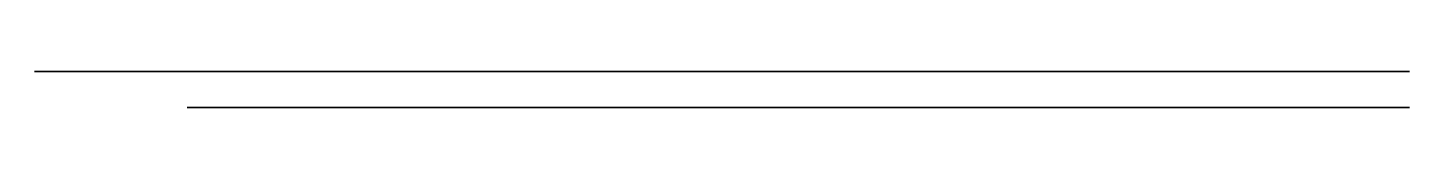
# Model space of a CAD drawing. Header units: centimetres. Extents: x -2.7 to 8.9, y 0 to 0.3.
import ezdxf

# ---------------------------------------------------------------- set-up
doc = ezdxf.new("R2010")
doc.units = ezdxf.units.CM
doc.header["$MEASUREMENT"] = 0
for name, color, linetype in [('3L_bag_holder v7_Sketch1', 7, 'Continuous'), ('3L_bag_holder v7_Sketch2', 7, 'Continuous'), ('3L_bag_holder v7_Sketch3', 7, 'Continuous'), ('3L_bag_holder v7_Sketch4', 7, 'Continuous'), ('3L_bag_holder v7_Sketch5', 7, 'Continuous'), ('3L_bag_holder v7_Sketch8', 7, 'Continuous'), ('3L_bag_holder v7_Sketch9', 7, 'Continuous')]:
    doc.layers.add(name, color=color, linetype=linetype)

msp = doc.modelspace()

# ---------------------------------------------------------------- linework, layer by layer
at = {"layer": '3L_bag_holder v7_Sketch1'}
for p, q in [((4.95, 0, 1.575), (-1.35, 0, 1.575)), ((0, 0), (-1.35, 0)), ((8.85, 0, 7.887), (-1.35, 0, 7.887)), ((-1.35, 0, 2.787), (4.95, 0, 2.787)), ((-1.35, 0, -2.312), (8.85, 0, -2.312)), ((-1.35, 0), (-1.35, 0, -2.312)), ((4.95, 0, 4), (-1.35, 0, 4)), ((0, 0, 5.575), (-1.35, 0, 5.575)), ((-1.35, 0, -2.312), (0, 0, -2.312)), ((-1.35, 0, 7.887), (0, 0, 7.887)), ((-1.35, 0, 4), (-1.35, 0, 2.787)), ((-1.35, 0, 1.575), (-1.35, 0, 2.787)), ((-1.35, 0, 7.887), (-1.35, 0, -2.312)), ((-1.35, 0, 5.575), (-1.35, 0, 7.887)), ((-1.35, 0, 2.787), (4.95, 0, 2.787)), ((0, 0, 5.575), (7.42, 0, 5.575)), ((0, 0, -2.312), (0, 0)), ((0, 0, 0.085), (0, 0, 5.575)), ((0, 0, 7.887), (0, 0, 5.575)), ((7.42, 0, 0.085), (0, 0, 0.085)), ((4.95, 0, 2.787), (4.95, 0, 4)), ((4.95, 0, 2.787), (4.95, 0, 1.575)), ((7.42, 0, 5.575), (7.42, 0, 0.085)), ((8.85, 0, -2.312), (8.85, 0, 7.887))]:
    msp.add_line(p, q, dxfattribs=at)
at = {"layer": '3L_bag_holder v7_Sketch1', "extrusion": (0, 1, 0)}
for centre in [(0, 0), (0, 5.575), (-7.42, 0.085), (-7.42, 5.575)]:
    msp.add_circle(centre, 0.175, dxfattribs=at)
at = {"layer": '3L_bag_holder v7_Sketch1'}
msp.add_point((0, 0), dxfattribs=at)
at = {"layer": '3L_bag_holder v7_Sketch2'}
for p, q in [((-1.35, 0.3, -1.812), (-1.35, 0.3, 7.387)), ((-1.35, 0.3, 4.375), (4.97, 0.3, 4.375)), ((4.97, 0.3, 1.825), (-1.35, 0.3, 1.825)), ((-1.35, 0.3, 3.1), (4.97, 0.3, 3.1)), ((8.35, 0.3, -2.312), (-0.85, 0.3, -2.312)), ((-0.85, 0.3, 7.887), (8.35, 0.3, 7.887)), ((7.42, 0.3, 0.085), (7.42, 0.3, 5.575)), ((7.42, 0.3, 5.575), (7.42, 0.3, 2.83)), ((8.85, 0.3, 7.387), (8.85, 0.3, -1.812))]:
    msp.add_line(p, q, dxfattribs=at)
at = {"layer": '3L_bag_holder v7_Sketch2', "extrusion": (0, 1, 0)}
for centre in [(0, 5.575, 0.3), (0, 0, 0.3), (-7.42, 5.575, 0.3), (-7.42, 0.085, 0.3)]:
    msp.add_circle(centre, 0.175, dxfattribs=at)
for centre, radius, start, end in [((1.35, 3.1, 0.3), 1.275, 270, 90), ((0.85, -1.812, 0.3), 0.5, 270, 360), ((0.85, 7.387, 0.3), 0.5, 0, 90), ((-4.97, 3.1, 0.3), 1.275, 90, 270), ((-8.35, 7.387, 0.3), 0.5, 90, 180), ((-8.35, -1.812, 0.3), 0.5, 180, 270)]:
    msp.add_arc(centre, radius, start, end, dxfattribs=at)
at = {"layer": '3L_bag_holder v7_Sketch2'}
msp.add_point((0, 0.3), dxfattribs=at)
at = {"layer": '3L_bag_holder v7_Sketch3'}
for p, q in [((-1.35, 0.3, 4.375), (-1.35, 0.3, 7.387)), ((-1.35, 0.3, -1.812), (-1.35, 0.3, 1.825)), ((-1.35, 0.3, 1.825), (4.97, 0.3, 1.825)), ((4.97, 0.3, 4.375), (-1.35, 0.3, 4.375)), ((-0.85, 0.3, 7.887), (8.35, 0.3, 7.887)), ((8.35, 0.3, -2.312), (-0.85, 0.3, -2.312)), ((8.85, 0.3, 7.387), (8.85, 0.3, -1.812))]:
    msp.add_line(p, q, dxfattribs=at)
at = {"layer": '3L_bag_holder v7_Sketch3', "extrusion": (0, 1, 0)}
for centre, radius in [((0, 0, 0.3), 0.175), ((0, 5.575, 0.3), 0.175), ((-4.97, 3.1, 0.3), 1.275), ((-7.42, 5.575, 0.3), 0.175), ((-7.42, 0.085, 0.3), 0.175)]:
    msp.add_circle(centre, radius, dxfattribs=at)
for centre, radius, start, end in [((0.85, 7.387, 0.3), 0.5, 0, 90), ((0.85, -1.812, 0.3), 0.5, 270, 360), ((-4.493, 4.475, 0.3), 0.18, 213.6901, 326.3099), ((-4.97, 3.1, 0.3), 1.275, 90, 270), ((-8.35, -1.812, 0.3), 0.5, 180, 270), ((-8.35, 7.387, 0.3), 0.5, 90, 180)]:
    msp.add_arc(centre, radius, start, end, dxfattribs=at)
at = {"layer": '3L_bag_holder v7_Sketch3'}
msp.add_point((0, 0.3), dxfattribs=at)
at = {"layer": '3L_bag_holder v7_Sketch4'}
for p, q in [((-1.35, 0, 7.887), (8.85, 0, 7.887)), ((8.85, 0, -2.312), (-1.35, 0, -2.312)), ((4.343, 0, 1.825), (-1.35, 0, 1.825)), ((-1.35, 0, 7.387), (-1.35, 0, 4.375)), ((-1.35, 0, 4.375), (4.343, 0, 4.375)), ((-1.35, 0, 1.825), (-1.35, 0, -1.812)), ((-1.35, 0, -2.312), (-1.35, 0, 7.887)), ((8.35, 0, 7.887), (-0.85, 0, 7.887)), ((-0.85, 0, -2.312), (8.35, 0, -2.312)), ((-0.6, 0, -0.515), (-0.6, 0, 6.175)), ((8.02, 0, -0.515), (-0.6, 0, -0.515)), ((-0.6, 0, 6.175), (8.02, 0, 6.175)), ((4.643, 0, 4.375), (4.97, 0, 4.375)), ((4.97, 0, 1.825), (4.643, 0, 1.825)), ((8.02, 0, 6.175), (8.02, 0, -0.515)), ((8.85, 0, -1.812), (8.85, 0, 7.387)), ((8.85, 0, 7.887), (8.85, 0, -2.312))]:
    msp.add_line(p, q, dxfattribs=at)
at = {"layer": '3L_bag_holder v7_Sketch4', "extrusion": (0, -1, 0)}
for centre in [(0, 0), (0, 5.575), (7.42, 5.575), (7.42, 0.085)]:
    msp.add_circle(centre, 0.175, dxfattribs=at)
for centre, radius, start, end in [((-0.85, 7.387), 0.5, 90, 180), ((-0.85, -1.812), 0.5, 180, 270), ((4.493, 4.475), 0.18, 213.6901, 326.3099), ((4.493, 1.725), 0.18, 33.6901, 146.3099), ((4.97, 3.1), 1.275, 270, 90), ((8.35, 7.387), 0.5, 0, 90), ((8.35, -1.812), 0.5, 270, 360)]:
    msp.add_arc(centre, radius, start, end, dxfattribs=at)
at = {"layer": '3L_bag_holder v7_Sketch4'}
msp.add_point((0, 0), dxfattribs=at)
at = {"layer": '3L_bag_holder v7_Sketch5'}
for p, q in [((-0.6, 0.3, 4.975), (-0.6, 0.3, 5.575)), ((-0.6, 0.3, 0.725), (3.343, 0.3, 0.725)), ((-0.6, 0.3, 0.085), (-0.6, 0.3, 0.725)), ((0, 0.3, 6.175), (7.42, 0.3, 6.175)), ((7.42, 0.3, -0.515), (0, 0.3, -0.515)), ((4.343, 0.3, 4.375), (0, 0.3, 4.375)), ((3.343, 0.3, 0.725), (4.343, 0.3, 1.825)), ((4.97, 0.3, 4.375), (4.643, 0.3, 4.375)), ((4.643, 0.3, 1.825), (4.97, 0.3, 1.825)), ((8.02, 0.3, 5.575), (8.02, 0.3, 0.085))]:
    msp.add_line(p, q, dxfattribs=at)
at = {"layer": '3L_bag_holder v7_Sketch5', "extrusion": (0, 1, 0)}
for centre, radius in [((0, 5.575, 0.3), 0.175), ((0, 0, 0.3), 0.175), ((-3.71, 6.175, 0.3), 0.4), ((-7.42, 0.085, 0.3), 0.175), ((-7.42, 5.575, 0.3), 0.175)]:
    msp.add_circle(centre, radius, dxfattribs=at)
for centre, radius, start, end in [((0, 5.575, 0.3), 0.6, 0, 90), ((0, 0.085, 0.3), 0.6, 270, 0), ((0, 4.975, 0.3), 0.6, 270, 360), ((-4.493, 1.725, 0.3), 0.18, 33.6901, 146.3099), ((-4.493, 4.475, 0.3), 0.18, 213.6901, 326.3099), ((-4.97, 3.1, 0.3), 1.275, 90, 270), ((-7.42, 0.085, 0.3), 0.6, 180, 270), ((-7.42, 5.575, 0.3), 0.6, 90, 180)]:
    msp.add_arc(centre, radius, start, end, dxfattribs=at)
at = {"layer": '3L_bag_holder v7_Sketch5'}
msp.add_point((0, 0.3), dxfattribs=at)
at = {"layer": '3L_bag_holder v7_Sketch8'}
for p, q in [((-0.6, 0.3, 4.375), (-0.6, 0.3, 6.175)), ((8.02, 0.3, -0.515), (-0.6, 0.3, -0.515)), ((-0.6, 0.3, 6.175), (8.02, 0.3, 6.175)), ((-0.6, 0.3, 1.825), (4.343, 0.3, 1.825)), ((-0.6, 0.3, -0.515), (-0.6, 0.3, 1.825)), ((4.343, 0.3, 4.375), (-0.6, 0.3, 4.375)), ((-0.6, 0.3, 0.725), (3.343, 0.3, 0.725)), ((4.343, 0.3, 1.825), (-0.6, 0.3, 1.825)), ((-0.6, 0.3, 0.725), (-0.6, 0.3, 1.825)), ((3.343, 0.3, 0.725), (4.343, 0.3, 1.825)), ((4.643, 0.3, 1.825), (4.97, 0.3, 1.825)), ((4.97, 0.3, 4.375), (4.643, 0.3, 4.375)), ((8.02, 0.3, 6.175), (8.02, 0.3, -0.515))]:
    msp.add_line(p, q, dxfattribs=at)
at = {"layer": '3L_bag_holder v7_Sketch8', "extrusion": (0, 1, 0)}
for centre in [(0, 0, 0.3), (0, 5.575, 0.3), (-7.42, 0.085, 0.3), (-7.42, 5.575, 0.3)]:
    msp.add_circle(centre, 0.175, dxfattribs=at)
for centre, radius, start, end in [((-4.493, 4.475, 0.3), 0.18, 213.6901, 326.3099), ((-4.493, 1.725, 0.3), 0.18, 33.6901, 146.3099), ((-4.97, 3.1, 0.3), 1.275, 90, 270)]:
    msp.add_arc(centre, radius, start, end, dxfattribs=at)
at = {"layer": '3L_bag_holder v7_Sketch8'}
msp.add_point((0, 0.3), dxfattribs=at)
at = {"layer": '3L_bag_holder v7_Sketch9'}
for p, q in [((-0.6, 0.3, 0.085), (-0.6, 0.3, 0.125)), ((-0.6, 0.3, 4.975), (-0.6, 0.3, 5.575)), ((4.343, 0.3, 4.375), (0, 0.3, 4.375)), ((0, 0.3, 6.175), (3.144, 0.3, 6.175)), ((7.42, 0.3, -0.515), (0, 0.3, -0.515)), ((0, 0.3, 0.725), (3.255, 0.3, 0.725)), ((3.403, 0.3, 0.79), (4.343, 0.3, 1.825)), ((4.276, 0.3, 6.175), (7.42, 0.3, 6.175)), ((4.97, 0.3, 4.375), (4.643, 0.3, 4.375)), ((4.643, 0.3, 1.825), (4.97, 0.3, 1.825)), ((8.02, 0.3, 5.575), (8.02, 0.3, 0.085))]:
    msp.add_line(p, q, dxfattribs=at)
at = {"layer": '3L_bag_holder v7_Sketch9', "extrusion": (0, 1, 0)}
for centre in [(0, 0, 0.3), (0, 5.575, 0.3), (-7.42, 5.575, 0.3), (-7.42, 0.085, 0.3)]:
    msp.add_circle(centre, 0.175, dxfattribs=at)
for centre, radius, start, end in [((0, 5.575, 0.3), 0.6, 0, 90), ((0, 0.085, 0.3), 0.6, 270, 0), ((0, 4.975, 0.3), 0.6, 270, 360), ((0, 0.125, 0.3), 0.6, 0, 90), ((-3.144, 5.975, 0.3), 0.2, 90, 160.5288), ((-3.255, 0.925, 0.3), 0.2, 222.2737, 270), ((-3.71, 6.175, 0.3), 0.4, 199.4712, 340.5288), ((-4.276, 5.975, 0.3), 0.2, 19.4712, 90), ((-4.493, 4.475, 0.3), 0.18, 213.6901, 326.3099), ((-4.493, 1.725, 0.3), 0.18, 33.6901, 146.3099), ((-4.97, 3.1, 0.3), 1.275, 90, 270), ((-7.42, 0.085, 0.3), 0.6, 180, 270), ((-7.42, 5.575, 0.3), 0.6, 90, 180)]:
    msp.add_arc(centre, radius, start, end, dxfattribs=at)
at = {"layer": '3L_bag_holder v7_Sketch9'}
msp.add_point((0, 0.3), dxfattribs=at)

doc.saveas('drawing.dxf')
